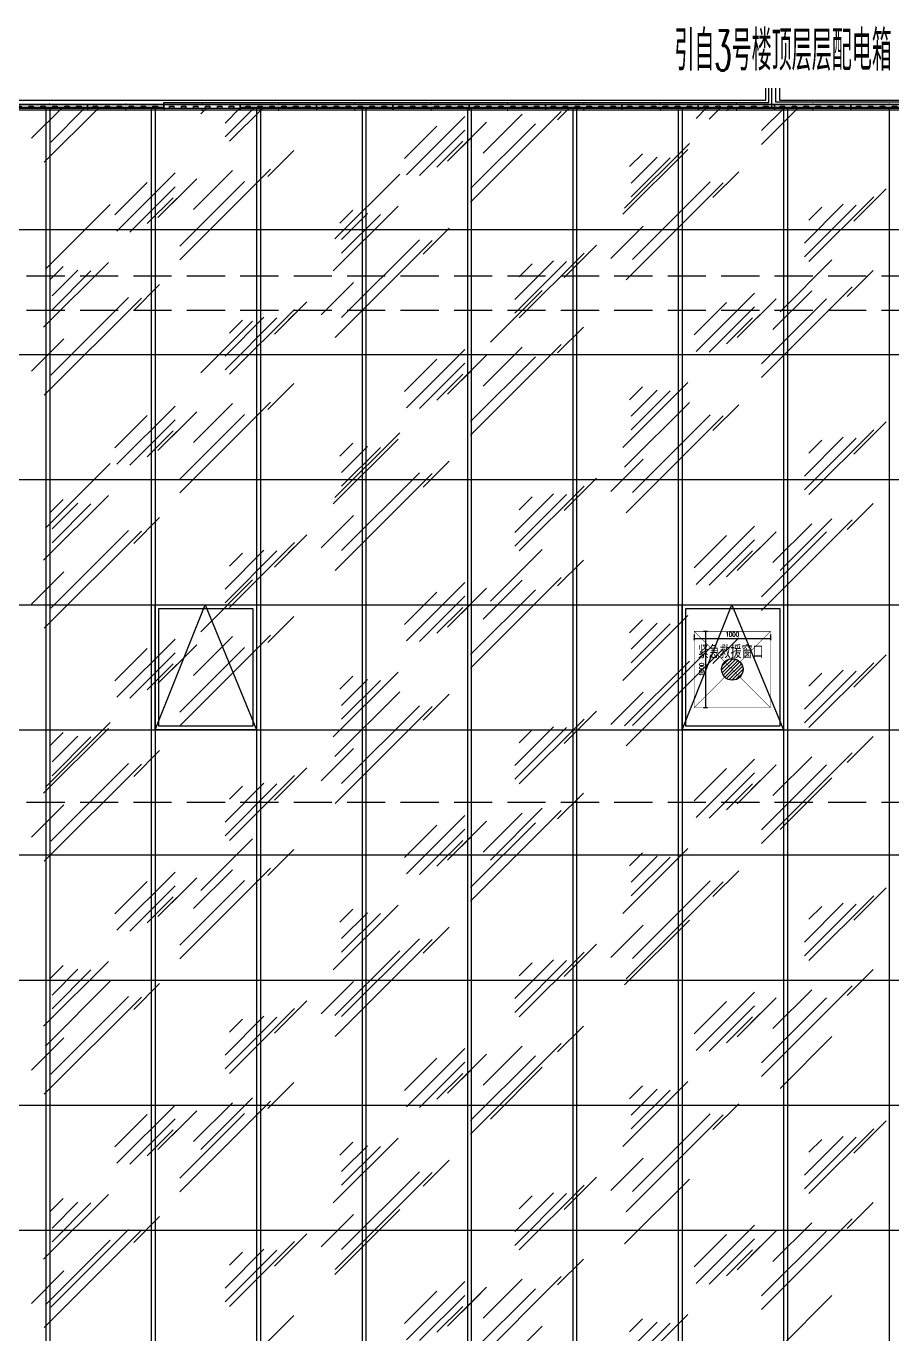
# Model space of a CAD drawing. Extents: x -2377130 to 293730, y -2 to 754590.
# Drawn here: x -432399 to -421058, y 519619 to 536762 of the extents above; entities that cross this region are included whole.
import ezdxf
from ezdxf.enums import TextEntityAlignment as Align

# ---------------------------------------------------------------- set-up
doc = ezdxf.new("R2010")
doc.units = 0
doc.header["$LTSCALE"] = 1000
doc.header["$MEASUREMENT"] = 0
for name, pattern in [('__DASH', [0.35, 0.25, -0.1]), ('DASH', [0.35, 0.25, -0.1]), ('DOTE', [2.42, 2, -0.2, 0.02, -0.2])]:
    doc.linetypes.add(name, pattern=pattern)
doc.layers.get('Defpoints').update_dxf_attribs({"color": 210})
doc.layers.add('.灯具', color=3, linetype='Continuous', lineweight=25)
doc.layers.add('A-WALL-HATCH', color=8, linetype='Continuous', lineweight=13)
for name, color, linetype in [('A-AXIS-DOTE', 14, 'DOTE'), ('A-HATCH-2', 251, 'Continuous'), ('A-LIN-V', 9, 'Continuous'), ('A-WINDOW', 140, 'Continuous'), ('DIM-照明', 3, 'Continuous'), ('EQUIP-照明', 3, 'Continuous')]:
    doc.layers.add(name, color=color, linetype=linetype)
doc.layers.add('A-加建区域', color=47, linetype='Continuous', plot=False)
doc.styles.add('_TCH_DIM_T3', font='SIMPLEX', dxfattribs={"width": 0.705882, "bigfont": 'GBCBIG'})
doc.styles.add('_TEL_DIM', font='SIMPLEX', dxfattribs={"width": 0.8, "height": 3.5, "bigfont": 'HZTXT'})
doc.styles.add('STYLE1', font='')
doc.styles.get('STYLE1').set_extended_font_data('SimSun')
doc.dimstyles.new('_TCH_ARCH&&20', dxfattribs={"dimtxt": 59.5, "dimasz": 20, "dimexe": 20, "dimexo": 20, "dimgap": 25.25, "dimtad": 1, "dimdec": 0, "dimzin": 0, "dimdsep": 46, "dimtxsty": '_TCH_DIM_T3', "dimblk": 'ARCHTICK', "dimcen": 0.09, "dimclrt": 7, "dimazin": 2, "dimtfac": 1, "dimtdec": 0, "dimtix": 1, "dimtmove": 2, "dimatfit": 3, "dimfxl": 0, "dimtolj": 1, "dimtzin": 0, "dimarcsym": 0})

# ---------------------------------------------------------------- blocks, each defined once
blk = doc.blocks.new('_ArchTick')
at = {"color": 0, "linetype": 'ByBlock', "const_width": 0.4}
blk.add_lwpolyline([(-0.5, -0.5), (0.5, 0.5)], dxfattribs=at)
blk = doc.blocks.new('*D1161')
at = {"layer": 'A-加建区域', "color": 0, "lineweight": -2}
for p, q in [((-423648, 528787), (-423648, 528714)), ((-423648, 528734), (-422648, 528734)), ((-422648, 528787), (-422648, 528714))]:
    blk.add_line(p, q, dxfattribs=at)
at = {"layer": 'Defpoints', "color": 0}
for p in [(-423648, 528807), (-422648, 528807), (-422648, 528734)]:
    blk.add_point(p, dxfattribs=at)
at = {"layer": 'A-加建区域', "color": 0, "lineweight": -2, "xscale": 20, "yscale": 20, "zscale": 20, "rotation": 180}
blk.add_blockref('_ArchTick', (-423648, 528734), dxfattribs=at)
at = {"layer": 'A-加建区域', "color": 0, "lineweight": -2, "xscale": 20, "yscale": 20, "zscale": 20}
blk.add_blockref('_ArchTick', (-422648, 528734), dxfattribs=at)
at = {"layer": 'A-加建区域', "color": 7, "insert": (-423148, 528789), "char_height": 59.5, "attachment_point": 5, "style": '_TCH_DIM_T3'}
blk.add_mtext('\\A1;1000', dxfattribs=at)
blk = doc.blocks.new('*D1162')
at = {"layer": 'A-加建区域', "color": 0, "lineweight": -2}
for p, q in [((-423527, 528829), (-423475, 528829)), ((-423495, 527829), (-423495, 528829)), ((-423527, 527829), (-423475, 527829))]:
    blk.add_line(p, q, dxfattribs=at)
at = {"layer": 'Defpoints', "color": 0}
for p in [(-423547, 528829), (-423495, 528829), (-423547, 527829)]:
    blk.add_point(p, dxfattribs=at)
at = {"layer": 'A-加建区域', "color": 0, "lineweight": -2, "xscale": 20, "yscale": 20, "zscale": 20}
for p, rotation in [((-423495, 528829), 90), ((-423495, 527829), 270)]:
    blk.add_blockref('_ArchTick', p, dxfattribs=dict(at, rotation=rotation))
at = {"layer": 'A-加建区域', "color": 7, "insert": (-423550, 528329), "char_height": 59.5, "attachment_point": 5, "rotation": 90, "style": '_TCH_DIM_T3'}
blk.add_mtext('\\A1;1000', dxfattribs=at)
blk = doc.blocks.new('12ZA')
at = {"color": 3}
for p, q in [((11454727, 202786), (11455727, 202786)), ((11454727, 202712), (11454727, 202786)), ((11454727, 202712), (11454727, 202737)), ((11455727, 202712), (11454727, 202712)), ((11454812, 202763), (11454871, 202763)), ((11454812, 202734), (11454812, 202763)), ((11454871, 202734), (11454812, 202734)), ((11454871, 202763), (11454871, 202734)), ((11454969, 202763), (11455028, 202763)), ((11454969, 202734), (11454969, 202763)), ((11455028, 202734), (11454969, 202734)), ((11455028, 202763), (11455028, 202734)), ((11455126, 202763), (11455185, 202763)), ((11455126, 202734), (11455126, 202763)), ((11455185, 202734), (11455126, 202734)), ((11455185, 202763), (11455185, 202734)), ((11455283, 202763), (11455342, 202763)), ((11455283, 202734), (11455283, 202763)), ((11455342, 202734), (11455283, 202734)), ((11455342, 202763), (11455342, 202734)), ((11455439, 202763), (11455499, 202763)), ((11455439, 202734), (11455439, 202763)), ((11455499, 202734), (11455439, 202734)), ((11455499, 202763), (11455499, 202734)), ((11455596, 202763), (11455656, 202763)), ((11455596, 202734), (11455596, 202763)), ((11455656, 202734), (11455596, 202734)), ((11455656, 202763), (11455656, 202734)), ((11455727, 202712), (11455727, 202786)), ((11455727, 202737), (11455727, 202712))]:
    blk.add_line(p, q, dxfattribs=at)
for p in [(11454727, 202749), (11454727, 202749), (11454727, 202749), (11455227, 202786), (11455227, 202786), (11455227, 202786), (11455227, 202712), (11455227, 202712), (11455227, 202712), (11455727, 202749), (11455727, 202749), (11455727, 202749), (11455727, 202749), (11455727, 202749)]:
    blk.add_point(p, dxfattribs=at)
at = {"color": 3, "style": '_TEL_DIM', "flags": 1}
for tag in ['REMARK', 'A']:
    blk.add_attdef(tag, text='', height=0.01, dxfattribs=at).set_placement((11455227, 202712), align=Align.MIDDLE_CENTER)
blk = doc.blocks.new('$equip_U$00000141(SEELE-PC)')
at = {"color": 8}
for p in [(-1, 0), (0, 0.074), (0, -0.074), (1, -0.024)]:
    blk.add_point(p, dxfattribs=at)
at = {"color": 8, "xscale": 0.002, "yscale": 0.002, "zscale": 0.002}
blk.add_blockref('12ZA', (-22910.454, -405.497), dxfattribs=at)
at = {"color": 7, "style": '_TEL_DIM', "flags": 1}
for tag in ['A', 'REMARK']:
    blk.add_attdef(tag, text='', height=0.00002, dxfattribs=at).set_placement((0, 0), align=Align.MIDDLE_CENTER)
blk = doc.blocks.new('$equip_U$00000080(LAPTOP-0UNQ9FSO)')
at = {"color": 4}
blk.add_blockref('$equip_U$00000141(SEELE-PC)', (1, 0.074), dxfattribs=at)
at = {"color": 7, "style": '_TEL_DIM', "flags": 1}
for tag in ['A', 'REMARK']:
    blk.add_attdef(tag, text='', height=0.00002, dxfattribs=at).set_placement((0, 0), align=Align.MIDDLE_CENTER)

msp = doc.modelspace()

# ---------------------------------------------------------------- hatches: boundary and pattern name
at = {"layer": 'A-加建区域'}
h = msp.add_hatch(dxfattribs=at)
h.set_pattern_fill('ANSI31', color=8, scale=20)
h.set_pattern_definition([(45, (-1835965.794, -1074018.136), (-22.4506403, 22.4506403), [])])
edge = h.paths.add_edge_path()
edge.add_arc((-423148.1, 528328.7), 140.7, 0, 360)

# ---------------------------------------------------------------- linework, layer by layer
at = {"layer": 'A-AXIS-DOTE', "color": 8, "linetype": '__DASH', "ltscale": 2}
for p, q in [((-465993.9, 535737.5), (-377296.1, 535737.5)), ((-465993.9, 533487.5), (-377296.1, 533487.5)), ((-465993.9, 533037.5), (-377296.1, 533037.5))]:
    msp.add_line(p, q, dxfattribs=at)
at = {"layer": 'A-HATCH-2', "color": 8}
for p, q in [((-440399.8, 534097.5), (-411404.4, 534097.5)), ((-440399.8, 532457.5), (-411404.4, 532457.5)), ((-440399.8, 530817.5), (-411404.4, 530817.5)), ((-440399.8, 529177.5), (-411404.4, 529177.5)), ((-440399.8, 527537.5), (-411404.4, 527537.5)), ((-440399.8, 525897.5), (-411404.4, 525897.5)), ((-440399.8, 524257.5), (-411404.4, 524257.5)), ((-440399.8, 522617.5), (-411404.4, 522617.5)), ((-440399.8, 520977.5), (-411404.4, 520977.5))]:
    msp.add_line(p, q, dxfattribs=at)
at = {"layer": 'A-LIN-V', "color": 8}
for p, q in [((-457670, 535737.5), (-384470.1, 535737.5)), ((-457670, 535687.5), (-384470.1, 535687.5))]:
    msp.add_line(p, q, dxfattribs=at)
at = {"layer": 'A-WALL-HATCH', "color": 8, "linetype": 'Continuous'}
for p, q in [((-432328.2, 535292.5), (-431933.3, 535687.5)), ((-432163, 534977.8), (-431453.3, 535687.5)), ((-432078.2, 535242.6), (-431633.3, 535687.5)), ((-430111.8, 535611.3), (-430035.7, 535687.5)), ((-429793.5, 535312.6), (-429418.6, 535687.5)), ((-429793.5, 535492.6), (-429598.6, 535687.5)), ((-429733.5, 535252.6), (-429298.6, 535687.5)), ((-427417.6, 534813.7), (-426654, 535577.4)), ((-426576.1, 534455.3), (-425388.1, 535643.2)), ((-426412.2, 535099.2), (-425903.1, 535608.3)), ((-425437.9, 535533.5), (-425283.9, 535687.5)), ((-423622.9, 535553.8), (-423489.2, 535687.5)), ((-423453.2, 535543.5), (-423309.2, 535687.5)), ((-423223.5, 535653.2), (-423189.2, 535687.5)), ((-422764.4, 535392.3), (-422469.2, 535687.5)), ((-422764.4, 535212.3), (-422289.2, 535687.5)), ((-427442.5, 535028.9), (-427018.2, 535453.1)), ((-427247.9, 534803.4), (-426654, 535397.4)), ((-426877.9, 534993.5), (-426368.8, 535502.6)), ((-426697.9, 535173.5), (-426443.3, 535428)), ((-426576.1, 534635.3), (-425727.5, 535483.8)), ((-427018.2, 534913.1), (-426678.8, 535252.6)), ((-424558.8, 534376.1), (-423710.2, 535224.6)), ((-429232.6, 534793.4), (-428893.2, 535132.8)), ((-424581.1, 534295.5), (-423732.6, 535144.1)), ((-424496.3, 534920.4), (-424326.6, 535090.1)), ((-424471.4, 534705.2), (-424132, 535044.6)), ((-430387.8, 533698.3), (-429199.8, 534886.2)), ((-424471.4, 534525.2), (-423962.3, 535034.4)), ((-431237.2, 534288.8), (-430813, 534713.1)), ((-431212.4, 534073.7), (-430448.7, 534837.4)), ((-430672.6, 534253.4), (-430163.5, 534762.5)), ((-430387.8, 533878.3), (-429539.2, 534726.8)), ((-430206.9, 534359.1), (-429697.8, 534868.3)), ((-428353.5, 533975.5), (-427505, 534824)), ((-424539.6, 533437.1), (-423266.8, 534709.9)), ((-424454.7, 533701.9), (-423436.5, 534720.2)), ((-423401.4, 534515.2), (-423062, 534854.6)), ((-431042.7, 534063.4), (-430448.7, 534657.4)), ((-430492.6, 534433.4), (-430238.1, 534688)), ((-421555.8, 534206.1), (-421131.6, 534630.4)), ((-421375.8, 534386.1), (-421206.1, 534555.8)), ((-432148.2, 533574.9), (-431299.7, 534423.4)), ((-430813, 534173.1), (-430473.5, 534512.5)), ((-428375.9, 533555.5), (-427527.3, 534404)), ((-422204, 533917.9), (-421694.9, 534427)), ((-422204, 533737.9), (-421525.2, 534416.7)), ((-422144, 533677.9), (-421295.5, 534526.4)), ((-422144, 534217.9), (-421974.3, 534387.6)), ((-428291, 534180.4), (-428121.3, 534350.1)), ((-428266.2, 533965.2), (-427926.7, 534304.6)), ((-428266.2, 533785.2), (-427757, 534294.3)), ((-427196.2, 533775.2), (-426856.8, 534114.6)), ((-424738.8, 533717.9), (-424314.5, 534142.1)), ((-428351.3, 532680.1), (-427078.5, 533952.9)), ((-428266.4, 532944.9), (-427248.2, 533963.1)), ((-425350.6, 533466.1), (-424926.3, 533890.4)), ((-425998.8, 533177.9), (-425489.7, 533687)), ((-425998.8, 532997.9), (-425320, 533676.7)), ((-425938.8, 532937.9), (-425090.2, 533786.4)), ((-425170.6, 533646.1), (-425000.9, 533815.8)), ((-422522.3, 533018.5), (-421843.5, 533697.3)), ((-432170.6, 532815.5), (-431322.1, 533664)), ((-432085.7, 533440.3), (-431916, 533610)), ((-432060.9, 533225.2), (-431721.5, 533564.6)), ((-432060.9, 533045.2), (-431551.8, 533554.3)), ((-425938.8, 533477.9), (-425769.1, 533647.6)), ((-421643.2, 533218.8), (-421303.8, 533558.2)), ((-430990.9, 533035.2), (-430651.5, 533374.6)), ((-428533.5, 532977.9), (-428109.2, 533402.1)), ((-422764.4, 532157.6), (-421576.4, 533345.5)), ((-432163, 531923.1), (-430890.2, 533195.9)), ((-432078.2, 532187.9), (-431059.9, 533206.1)), ((-426317, 532617.9), (-425638.2, 533296.7)), ((-423622.9, 532499.1), (-422859.2, 533262.7)), ((-423083.2, 532678.8), (-422574.1, 533187.9)), ((-422764.4, 532337.6), (-421915.8, 533186.1)), ((-422617.5, 532784.5), (-422108.3, 533293.6)), ((-429733.5, 532197.9), (-428885, 533046.4)), ((-429145.3, 532726.1), (-428721, 533150.3)), ((-428965.3, 532906.1), (-428795.6, 533075.8)), ((-423647.8, 532714.2), (-423223.5, 533138.5)), ((-423453.2, 532488.8), (-422859.2, 533082.7)), ((-422903.2, 532858.8), (-422648.6, 533113.3)), ((-430111.8, 532217.2), (-429433, 532896.1)), ((-429793.5, 532437.9), (-429284.4, 532947)), ((-429793.5, 532257.9), (-429114.7, 532936.7)), ((-429733.5, 532737.9), (-429563.8, 532907.6)), ((-425437.9, 532478.8), (-425098.5, 532818.2)), ((-423223.5, 532598.5), (-422884.1, 532937.9)), ((-432328.2, 532237.8), (-431904, 532662.1)), ((-427417.6, 531759), (-426654, 532522.7)), ((-426576.1, 531400.6), (-425388.1, 532588.5)), ((-426412.2, 532044.5), (-425903.1, 532553.6)), ((-427442.5, 531974.2), (-427018.2, 532398.4)), ((-427247.9, 531748.7), (-426654, 532342.7)), ((-426877.9, 531938.8), (-426368.8, 532447.9)), ((-426697.9, 532118.8), (-426443.3, 532373.3)), ((-426576.1, 531580.6), (-425727.5, 532429.1)), ((-427018.2, 531858.4), (-426678.8, 532197.9)), ((-429232.6, 531738.7), (-428893.2, 532078.1)), ((-424581.1, 531240.8), (-423732.6, 532089.4)), ((-424496.3, 531865.7), (-424326.6, 532035.4)), ((-424471.4, 531650.5), (-424132, 531989.9)), ((-424471.4, 531470.5), (-423962.3, 531979.7)), ((-430387.8, 530643.6), (-429199.8, 531831.5)), ((-430206.9, 531304.4), (-429697.8, 531813.6)), ((-424558.8, 530982), (-423710.2, 531830.5)), ((-423401.4, 531460.5), (-423062, 531799.9)), ((-431237.2, 531234.1), (-430813, 531658.4)), ((-431212.4, 531019), (-430448.7, 531782.7)), ((-430672.6, 531198.7), (-430163.5, 531707.8)), ((-430492.6, 531378.7), (-430238.1, 531633.3)), ((-430387.8, 530823.6), (-429539.2, 531672.1)), ((-424539.6, 530382.4), (-423266.8, 531655.2)), ((-424454.7, 530647.2), (-423436.5, 531665.4)), ((-431042.7, 531008.7), (-430448.7, 531602.7)), ((-430813, 531118.4), (-430473.5, 531457.8)), ((-422144, 530623.2), (-421295.5, 531471.7)), ((-421555.8, 531151.4), (-421131.6, 531575.7)), ((-421375.8, 531331.4), (-421206.1, 531501.1)), ((-428375.9, 530500.8), (-427527.3, 531349.3)), ((-428353.5, 530581.4), (-427505, 531429.9)), ((-428291, 531125.6), (-428121.3, 531295.4)), ((-422204, 530863.2), (-421694.9, 531372.3)), ((-422204, 530683.2), (-421525.2, 531362)), ((-422144, 531163.2), (-421974.3, 531332.9)), ((-428266.2, 530910.5), (-427926.7, 531249.9)), ((-428266.2, 530730.5), (-427757, 531239.6)), ((-432148.2, 530180.8), (-431299.7, 531029.3)), ((-427196.2, 530720.5), (-426856.8, 531059.9)), ((-424738.8, 530663.2), (-424314.5, 531087.4)), ((-428351.3, 529625.4), (-427078.5, 530898.2)), ((-428266.4, 529890.2), (-427248.2, 530908.4)), ((-425350.6, 530411.4), (-424926.3, 530835.7)), ((-425170.6, 530591.4), (-425000.9, 530761.1)), ((-432170.6, 529760.8), (-431322.1, 530609.3)), ((-425998.8, 530123.2), (-425489.7, 530632.3)), ((-425998.8, 529943.2), (-425320, 530622)), ((-425938.8, 529883.2), (-425090.2, 530731.7)), ((-425938.8, 530423.2), (-425769.1, 530592.9)), ((-432085.7, 530385.6), (-431916, 530555.3)), ((-432060.9, 530170.5), (-431721.5, 530509.9)), ((-432060.9, 529990.5), (-431551.8, 530499.6)), ((-421643.2, 530164.1), (-421303.8, 530503.5)), ((-430990.9, 529980.5), (-430651.5, 530319.9)), ((-428533.5, 529923.2), (-428109.2, 530347.4)), ((-422764.4, 529102.9), (-421576.4, 530290.8)), ((-422522.3, 529624.4), (-421843.5, 530303.2)), ((-432163, 528868.4), (-430890.2, 530141.2)), ((-432078.2, 529133.2), (-431059.9, 530151.4)), ((-429145.3, 529671.4), (-428721, 530095.6)), ((-423647.8, 529659.5), (-423223.5, 530083.8)), ((-423622.9, 529444.4), (-422859.2, 530208)), ((-423083.2, 529624.1), (-422574.1, 530133.2)), ((-422764.4, 529282.9), (-421915.8, 530131.4)), ((-422617.5, 529729.8), (-422108.3, 530238.9)), ((-429733.5, 529143.2), (-428885, 529991.7)), ((-428965.3, 529851.4), (-428795.6, 530021.1)), ((-426317, 529223.7), (-425638.2, 529902.6)), ((-423453.2, 529434.1), (-422859.2, 530028)), ((-422903.2, 529804.1), (-422648.6, 530058.6)), ((-429793.5, 529383.2), (-429284.4, 529892.3)), ((-429793.5, 529203.2), (-429114.7, 529882)), ((-429733.5, 529683.2), (-429563.8, 529852.9)), ((-425437.9, 529424.1), (-425098.5, 529763.5)), ((-423223.5, 529543.8), (-422884.1, 529883.2)), ((-432328.2, 529183.1), (-431904, 529607.4)), ((-430111.8, 528823.1), (-429433, 529501.9)), ((-427417.6, 528704.3), (-426654, 529468)), ((-426877.9, 528884.1), (-426368.8, 529393.2)), ((-426576.1, 528345.9), (-425388.1, 529533.8)), ((-426412.2, 528989.8), (-425903.1, 529498.9)), ((-427442.5, 528919.5), (-427018.2, 529343.7)), ((-427247.9, 528694), (-426654, 529288)), ((-426697.9, 529064.1), (-426443.3, 529318.6)), ((-426576.1, 528525.9), (-425727.5, 529374.4)), ((-427018.2, 528803.7), (-426678.8, 529143.2)), ((-429232.6, 528684), (-428893.2, 529023.4)), ((-424581.1, 528186.1), (-423732.6, 529034.7)), ((-424496.3, 528811), (-424326.6, 528980.7)), ((-424471.4, 528595.8), (-424132, 528935.2)), ((-424471.4, 528415.8), (-423962.3, 528924.9)), ((-431212.4, 527964.3), (-430448.7, 528728)), ((-430387.8, 527588.9), (-429199.8, 528776.8)), ((-430206.9, 528249.7), (-429697.8, 528758.9)), ((-423401.4, 528405.8), (-423062, 528745.2)), ((-431237.2, 528179.4), (-430813, 528603.7)), ((-431042.7, 527954), (-430448.7, 528548)), ((-430672.6, 528144), (-430163.5, 528653.1)), ((-430492.6, 528324), (-430238.1, 528578.6)), ((-430387.8, 527768.9), (-429539.2, 528617.4)), ((-424539.6, 527327.7), (-423266.8, 528600.5)), ((-424454.7, 527592.5), (-423436.5, 528610.7)), ((-430813, 528063.7), (-430473.5, 528403.1)), ((-424558.8, 527587.9), (-423710.2, 528436.4)), ((-422144, 527568.5), (-421295.5, 528417)), ((-421555.8, 528096.7), (-421131.6, 528521)), ((-421375.8, 528276.7), (-421206.1, 528446.4)), ((-428375.9, 527446.1), (-427527.3, 528294.6)), ((-428291, 528070.9), (-428121.3, 528240.7)), ((-428266.2, 527855.8), (-427926.7, 528195.2)), ((-428266.2, 527675.8), (-427757, 528184.9)), ((-422204, 527808.5), (-421694.9, 528317.6)), ((-422204, 527628.5), (-421525.2, 528307.3)), ((-422144, 528108.5), (-421974.3, 528278.2)), ((-428353.5, 527187.3), (-427505, 528035.8)), ((-424738.8, 527608.5), (-424314.5, 528032.7)), ((-428351.3, 526570.7), (-427078.5, 527843.5)), ((-428266.4, 526835.5), (-427248.2, 527853.7)), ((-427196.2, 527665.8), (-426856.8, 528005.2)), ((-425938.8, 526828.5), (-425090.2, 527677)), ((-425350.6, 527356.7), (-424926.3, 527781)), ((-425170.6, 527536.7), (-425000.9, 527706.4)), ((-432170.6, 526706.1), (-431322.1, 527554.6)), ((-432148.2, 526786.7), (-431299.7, 527635.2)), ((-432085.7, 527330.9), (-431916, 527500.6)), ((-425998.8, 527068.5), (-425489.7, 527577.6)), ((-425998.8, 526888.5), (-425320, 527567.3)), ((-425938.8, 527368.5), (-425769.1, 527538.2)), ((-432060.9, 527115.8), (-431721.5, 527455.2)), ((-432060.9, 526935.8), (-431551.8, 527444.9)), ((-421643.2, 527109.4), (-421303.8, 527448.8)), ((-430990.9, 526925.8), (-430651.5, 527265.2)), ((-428533.5, 526868.4), (-428109.2, 527292.7)), ((-422764.4, 526048.2), (-421576.4, 527236.1)), ((-422617.5, 526675.1), (-422108.3, 527184.2)), ((-432163, 525813.7), (-430890.2, 527086.4)), ((-432078.2, 526078.5), (-431059.9, 527096.7)), ((-429145.3, 526616.7), (-428721, 527040.9)), ((-423647.8, 526604.8), (-423223.5, 527029.1)), ((-423622.9, 526389.7), (-422859.2, 527153.3)), ((-423083.2, 526569.4), (-422574.1, 527078.5)), ((-422903.2, 526749.4), (-422648.6, 527003.9)), ((-422764.4, 526228.2), (-421915.8, 527076.7)), ((-429793.5, 526328.4), (-429284.4, 526837.6)), ((-429793.5, 526148.4), (-429114.7, 526827.3)), ((-429733.5, 526088.4), (-428885, 526937)), ((-428965.3, 526796.7), (-428795.6, 526966.4)), ((-423453.2, 526379.4), (-422859.2, 526973.3)), ((-423223.5, 526489.1), (-422884.1, 526828.5)), ((-422522.3, 526230.2), (-421843.5, 526909.1)), ((-429733.5, 526628.4), (-429563.8, 526798.2)), ((-425437.9, 526369.4), (-425098.5, 526708.8)), ((-432328.2, 526128.4), (-431904, 526552.7)), ((-426576.1, 525291.2), (-425388.1, 526479.1)), ((-426317, 525829.6), (-425638.2, 526508.4)), ((-427417.6, 525649.6), (-426654, 526413.3)), ((-426877.9, 525829.4), (-426368.8, 526338.5)), ((-426576.1, 525471.2), (-425727.5, 526319.7)), ((-426412.2, 525935.1), (-425903.1, 526444.2)), ((-427442.5, 525864.8), (-427018.2, 526289)), ((-427247.9, 525639.3), (-426654, 526233.3)), ((-426697.9, 526009.4), (-426443.3, 526263.9)), ((-430111.8, 525429), (-429433, 526107.8)), ((-429232.6, 525629.3), (-428893.2, 525968.7)), ((-427018.2, 525749), (-426678.8, 526088.4)), ((-424581.1, 525131.4), (-423732.6, 525980)), ((-424496.3, 525756.3), (-424326.6, 525926)), ((-424471.4, 525541.1), (-424132, 525880.5)), ((-424471.4, 525361.1), (-423962.3, 525870.2)), ((-431212.4, 524909.6), (-430448.7, 525673.3)), ((-430387.8, 524534.2), (-429199.8, 525722.1)), ((-430206.9, 525195), (-429697.8, 525704.2)), ((-423401.4, 525351.1), (-423062, 525690.5)), ((-431237.2, 525124.7), (-430813, 525549)), ((-431042.7, 524899.3), (-430448.7, 525493.3)), ((-430672.6, 525089.3), (-430163.5, 525598.4)), ((-430492.6, 525269.3), (-430238.1, 525523.9)), ((-430387.8, 524714.2), (-429539.2, 525562.7)), ((-424539.6, 524273), (-423266.8, 525545.8)), ((-424454.7, 524537.8), (-423436.5, 525556)), ((-421555.8, 525042), (-421131.6, 525466.3)), ((-430813, 525009), (-430473.5, 525348.4)), ((-422144, 524513.8), (-421295.5, 525362.3)), ((-421375.8, 525222), (-421206.1, 525391.7)), ((-428375.9, 524391.4), (-427527.3, 525239.9)), ((-428291, 525016.2), (-428121.3, 525186)), ((-428266.2, 524801.1), (-427926.7, 525140.5)), ((-428266.2, 524621.1), (-427757, 525130.2)), ((-422204, 524753.8), (-421694.9, 525262.9)), ((-422204, 524573.8), (-421525.2, 525252.6)), ((-422144, 525053.8), (-421974.3, 525223.5)), ((-427196.2, 524611.1), (-426856.8, 524950.5)), ((-424738.8, 524553.8), (-424314.5, 524978)), ((-424558.8, 524193.8), (-423710.2, 525042.3)), ((-428351.3, 523516), (-427078.5, 524788.8)), ((-428266.4, 523780.8), (-427248.2, 524799)), ((-428353.5, 523793.2), (-427505, 524641.7)), ((-425938.8, 523773.8), (-425090.2, 524622.3)), ((-425350.6, 524302), (-424926.3, 524726.3)), ((-425170.6, 524482), (-425000.9, 524651.7)), ((-432170.6, 523651.4), (-431322.1, 524499.9)), ((-432085.7, 524276.2), (-431916, 524445.9)), ((-425998.8, 524013.8), (-425489.7, 524522.9)), ((-425998.8, 523833.8), (-425320, 524512.6)), ((-425938.8, 524313.8), (-425769.1, 524483.5)), ((-432148.2, 523392.5), (-431299.7, 524241.1)), ((-432060.9, 524061.1), (-431721.5, 524400.5)), ((-432060.9, 523881.1), (-431551.8, 524390.2)), ((-421643.2, 524054.7), (-421303.8, 524394.1)), ((-430990.9, 523871.1), (-430651.5, 524210.5)), ((-428533.5, 523813.7), (-428109.2, 524238)), ((-423622.9, 523335), (-422859.2, 524098.6)), ((-422764.4, 522993.5), (-421576.4, 524181.4)), ((-422617.5, 523620.4), (-422108.3, 524129.5)), ((-432163, 522759), (-430890.2, 524031.7)), ((-432078.2, 523023.8), (-431059.9, 524042)), ((-429145.3, 523562), (-428721, 523986.2)), ((-428965.3, 523742), (-428795.6, 523911.7)), ((-423647.8, 523550.1), (-423223.5, 523974.4)), ((-423453.2, 523324.7), (-422859.2, 523918.6)), ((-423083.2, 523514.7), (-422574.1, 524023.8)), ((-422903.2, 523694.7), (-422648.6, 523949.2)), ((-422764.4, 523173.5), (-421915.8, 524022)), ((-429793.5, 523273.7), (-429284.4, 523782.9)), ((-429793.5, 523093.7), (-429114.7, 523772.6)), ((-429733.5, 523033.7), (-428885, 523882.3)), ((-429733.5, 523573.7), (-429563.8, 523743.5)), ((-423223.5, 523434.4), (-422884.1, 523773.8)), ((-425437.9, 523314.7), (-425098.5, 523654.1)), ((-432328.2, 523073.7), (-431904, 523498)), ((-426576.1, 522236.5), (-425388.1, 523424.4)), ((-426412.2, 522880.4), (-425903.1, 523389.5)), ((-422522.3, 522836.1), (-421843.5, 523515)), ((-427442.5, 522810.1), (-427018.2, 523234.3)), ((-427417.6, 522594.9), (-426654, 523358.6)), ((-426877.9, 522774.7), (-426368.8, 523283.8)), ((-426576.1, 522416.5), (-425727.5, 523265)), ((-427247.9, 522584.6), (-426654, 523178.6)), ((-426697.9, 522954.7), (-426443.3, 523209.2)), ((-426317, 522435.5), (-425638.2, 523114.3)), ((-429232.6, 522574.6), (-428893.2, 522914)), ((-427018.2, 522694.3), (-426678.8, 523033.7)), ((-424581.1, 522076.7), (-423732.6, 522925.3)), ((-424496.3, 522701.6), (-424326.6, 522871.3)), ((-430111.8, 522034.9), (-429433, 522713.7)), ((-424471.4, 522486.4), (-424132, 522825.8)), ((-424471.4, 522306.4), (-423962.3, 522815.5)), ((-431212.4, 521854.9), (-430448.7, 522618.6)), ((-430672.6, 522034.6), (-430163.5, 522543.7)), ((-430387.8, 521479.5), (-429199.8, 522667.4)), ((-430206.9, 522140.3), (-429697.8, 522649.5)), ((-423401.4, 522296.4), (-423062, 522635.8)), ((-431237.2, 522070), (-430813, 522494.3)), ((-431042.7, 521844.6), (-430448.7, 522438.6)), ((-430492.6, 522214.6), (-430238.1, 522469.2)), ((-430387.8, 521659.5), (-429539.2, 522508)), ((-424539.6, 521218.3), (-423266.8, 522491.1)), ((-424454.7, 521483.1), (-423436.5, 522501.3)), ((-421555.8, 521987.3), (-421131.6, 522411.6)), ((-430813, 521954.3), (-430473.5, 522293.7)), ((-428375.9, 521336.7), (-427527.3, 522185.2)), ((-422204, 521699.1), (-421694.9, 522208.2)), ((-422204, 521519.1), (-421525.2, 522197.9)), ((-422144, 521459.1), (-421295.5, 522307.6)), ((-421375.8, 522167.3), (-421206.1, 522337)), ((-428291, 521961.5), (-428121.3, 522131.3)), ((-428266.2, 521746.4), (-427926.7, 522085.8)), ((-428266.2, 521566.4), (-427757, 522075.5)), ((-422144, 521999.1), (-421974.3, 522168.8)), ((-427196.2, 521556.4), (-426856.8, 521895.8)), ((-424738.8, 521499.1), (-424314.5, 521923.3)), ((-428351.3, 520461.3), (-427078.5, 521734)), ((-428266.4, 520726.1), (-427248.2, 521744.3)), ((-425350.6, 521247.3), (-424926.3, 521671.6)), ((-425938.8, 520719.1), (-425090.2, 521567.6)), ((-425170.6, 521427.3), (-425000.9, 521597)), ((-424558.8, 520799.7), (-423710.2, 521648.2)), ((-432170.6, 520596.7), (-431322.1, 521445.2)), ((-432085.7, 521221.5), (-431916, 521391.2)), ((-432060.9, 521006.4), (-431721.5, 521345.8)), ((-432060.9, 520826.4), (-431551.8, 521335.5)), ((-425998.8, 520959.1), (-425489.7, 521468.2)), ((-425998.8, 520779.1), (-425320, 521457.9)), ((-425938.8, 521259.1), (-425769.1, 521428.8)), ((-421643.2, 521000), (-421303.8, 521339.4)), ((-430990.9, 520816.4), (-430651.5, 521155.8)), ((-428533.5, 520759), (-428109.2, 521183.3)), ((-428353.5, 520399), (-427505, 521247.6)), ((-432078.2, 519969.1), (-431059.9, 520987.3)), ((-423622.9, 520280.3), (-422859.2, 521043.9)), ((-422764.4, 519938.8), (-421576.4, 521126.7)), ((-422617.5, 520565.7), (-422108.3, 521074.8)), ((-432163, 519704.3), (-430890.2, 520977)), ((-432148.2, 519998.4), (-431299.7, 520847)), ((-429733.5, 519979), (-428885, 520827.6)), ((-429145.3, 520507.3), (-428721, 520931.5)), ((-428965.3, 520687.3), (-428795.6, 520857)), ((-423647.8, 520495.4), (-423223.5, 520919.7)), ((-423453.2, 520270), (-422859.2, 520863.9)), ((-423083.2, 520460), (-422574.1, 520969.1)), ((-422903.2, 520640), (-422648.6, 520894.5)), ((-422764.4, 520118.8), (-421915.8, 520967.3)), ((-429793.5, 520219), (-429284.4, 520728.2)), ((-429793.5, 520039), (-429114.7, 520717.9)), ((-429733.5, 520519), (-429563.8, 520688.8)), ((-423223.5, 520379.7), (-422884.1, 520719.1)), ((-425437.9, 520259.9), (-425098.5, 520599.4)), ((-432328.2, 520019), (-431904, 520443.3)), ((-427417.6, 519540.2), (-426654, 520303.9)), ((-426576.1, 519181.8), (-425388.1, 520369.7)), ((-426412.2, 519825.7), (-425903.1, 520334.8)), ((-427442.5, 519755.4), (-427018.2, 520179.6)), ((-426877.9, 519719.9), (-426368.8, 520229.1)), ((-426697.9, 519899.9), (-426443.3, 520154.5)), ((-426576.1, 519361.8), (-425727.5, 520210.3)), ((-427247.9, 519529.9), (-426654, 520123.9)), ((-427018.2, 519639.6), (-426678.8, 519979)), ((-422522.3, 519442), (-421843.5, 520120.8)), ((-429232.6, 519519.9), (-428893.2, 519859.3)), ((-424581.1, 519022), (-423732.6, 519870.6)), ((-424496.3, 519646.9), (-424326.6, 519816.6)), ((-426317, 519041.4), (-425638.2, 519720.2)), ((-424471.4, 519431.7), (-424132, 519771.1)), ((-424471.4, 519251.7), (-423962.3, 519760.8))]:
    msp.add_line(p, q, dxfattribs=at)
at = {"layer": 'A-WINDOW', "color": 8}
for p, q in [((-432141.2, 535687.5), (-432141.2, 517237.5)), ((-432091.2, 535687.5), (-432091.2, 517237.5)), ((-430760.4, 535687.5), (-430760.4, 517237.5)), ((-430710.4, 535687.5), (-430710.4, 517237.5)), ((-429379.6, 535687.5), (-429379.6, 517237.5)), ((-429329.6, 535687.5), (-429329.6, 517237.5)), ((-427998.8, 535687.5), (-427998.8, 517237.5)), ((-427948.8, 535687.5), (-427948.8, 517237.5)), ((-426618.1, 535687.5), (-426618.1, 517237.5)), ((-426568.1, 535687.5), (-426568.1, 517237.5)), ((-425237.3, 535687.5), (-425237.3, 517237.5)), ((-425187.3, 535687.5), (-425187.3, 517237.5)), ((-423856.5, 535687.5), (-423856.5, 517237.5)), ((-423806.5, 535687.5), (-423806.5, 517237.5)), ((-422475.8, 535687.5), (-422475.8, 517237.5)), ((-422425.8, 535687.5), (-422425.8, 517237.5)), ((-421095, 535687.5), (-421095, 517237.5))]:
    msp.add_line(p, q, dxfattribs=at)
for points in [[(-430710.4, 527537.5), (-430056.2, 529177.5), (-429379.6, 527537.5)], [(-423806.5, 527537.5), (-423152.3, 529177.5), (-422475.8, 527537.5)]]:
    msp.add_lwpolyline(points, dxfattribs=at)
for points in [[(-430710.4, 529177.5), (-429379.6, 529177.5), (-429379.6, 527537.5), (-430710.4, 527537.5)], [(-430660.4, 529127.5), (-429429.6, 529127.5), (-429429.6, 527587.5), (-430660.4, 527587.5)], [(-423806.5, 529177.5), (-422475.8, 529177.5), (-422475.8, 527537.5), (-423806.5, 527537.5)], [(-423756.5, 529127.5), (-422525.8, 529127.5), (-422525.8, 527587.5), (-423756.5, 527587.5)]]:
    msp.add_lwpolyline(points, close=True, dxfattribs=at)
at = {"layer": 'A-加建区域', "color": 8, "linetype": '__DASH', "ltscale": 2}
msp.add_line((-465993.9, 526587.5), (-377296.1, 526587.5), dxfattribs=at)
at = {"layer": 'A-加建区域', "color": 8, "linetype": 'DASH', "const_width": 5}
msp.add_lwpolyline([(-423648.1, 528828.7), (-422648.1, 528828.7), (-422648.1, 527828.7), (-423648.1, 527828.7)], close=True, dxfattribs=at)
for points in [[(-423648.1, 528828.7), (-422648.1, 527828.7)], [(-422648.1, 528828.7), (-423648.1, 527828.7)]]:
    msp.add_lwpolyline(points, dxfattribs=at)
at = {"layer": 'A-加建区域', "color": 8, "ltscale": 0.5}
msp.add_circle((-423148.1, 528328.7), 140.7, dxfattribs=at)
at = {"layer": 'DIM-照明', "color": 6}
for points in [[(-457630.8, 517937.5), (-457630.8, 535710), (-453593.8, 535710), (-453593.8, 535790), (-422710, 535790), (-422710, 535950)], [(-452593.8, 535700.5), (-430593.8, 535700.5), (-430593.8, 535760), (-422670, 535760), (-422670, 535950)], [(-422630, 535700.5), (-422630, 535950)], [(-422580, 535950), (-422580, 535770), (-406590, 535770), (-406590, 535700), (-384507, 535702.7), (-384507.1, 535437.5)], [(-422530, 535950), (-422530, 535790), (-384420, 535790), (-384420, 534940), (-384507.1, 534937.5), (-384507.1, 517937.5)], [(-429593.8, 535700.5), (-407593.8, 535700.5)]]:
    msp.add_lwpolyline(points, dxfattribs=at)

# ---------------------------------------------------------------- block references
at = {"layer": 'EQUIP-照明', "color": 8, "xscale": 500, "yscale": 500, "zscale": 500, "rotation": 180}
for p in [(-431593.8, 535737.5), (-430593.8, 535737.5), (-429593.8, 535737.5), (-428593.8, 535737.5), (-427593.8, 535737.5), (-426593.8, 535737.5), (-425593.8, 535737.5), (-424593.8, 535737.5), (-423593.8, 535737.5), (-422593.8, 535737.5), (-421593.8, 535737.5), (-420593.8, 535737.5)]:
    msp.add_blockref('$equip_U$00000080(LAPTOP-0UNQ9FSO)', p, dxfattribs=at)

# ---------------------------------------------------------------- texts
at = {"layer": '.灯具', "color": 7, "linetype": 'ByBlock', "style": '_TEL_DIM', "width": 0.5}
msp.add_text('引自3号楼顶层层配电箱', height=525, rotation=0.00525, dxfattribs=at).set_placement((-423907.5, 536179.9))
at = {"layer": 'A-加建区域', "color": 8, "linetype": 'Continuous', "style": 'STYLE1', "width": 0.7}
msp.add_text('紧急救援窗口', height=150, dxfattribs=at).set_placement((-423599.7, 528491.7))

# ---------------------------------------------------------------- dimensions: what is measured, and where the dimension line sits
at = {"layer": 'A-加建区域', "color": 8}
for p1, p2, distance, picture, middle in [((-423648.1, 528807.4), (-422648.1, 528807.4), -73.3, '*D1161', (-423148.1, 528789.1)), ((-423546.8, 527828.7), (-423546.8, 528828.7), -51.4, '*D1162', (-423550.4, 528328.7))]:
    dim = msp.add_aligned_dim(p1=p1, p2=p2, distance=distance, dimstyle='_TCH_ARCH&&20', dxfattribs=at)
    dim.commit()
    dim.dimension.update_dxf_attribs({"geometry": picture, "text_midpoint": middle})

doc.saveas('drawing.dxf')
